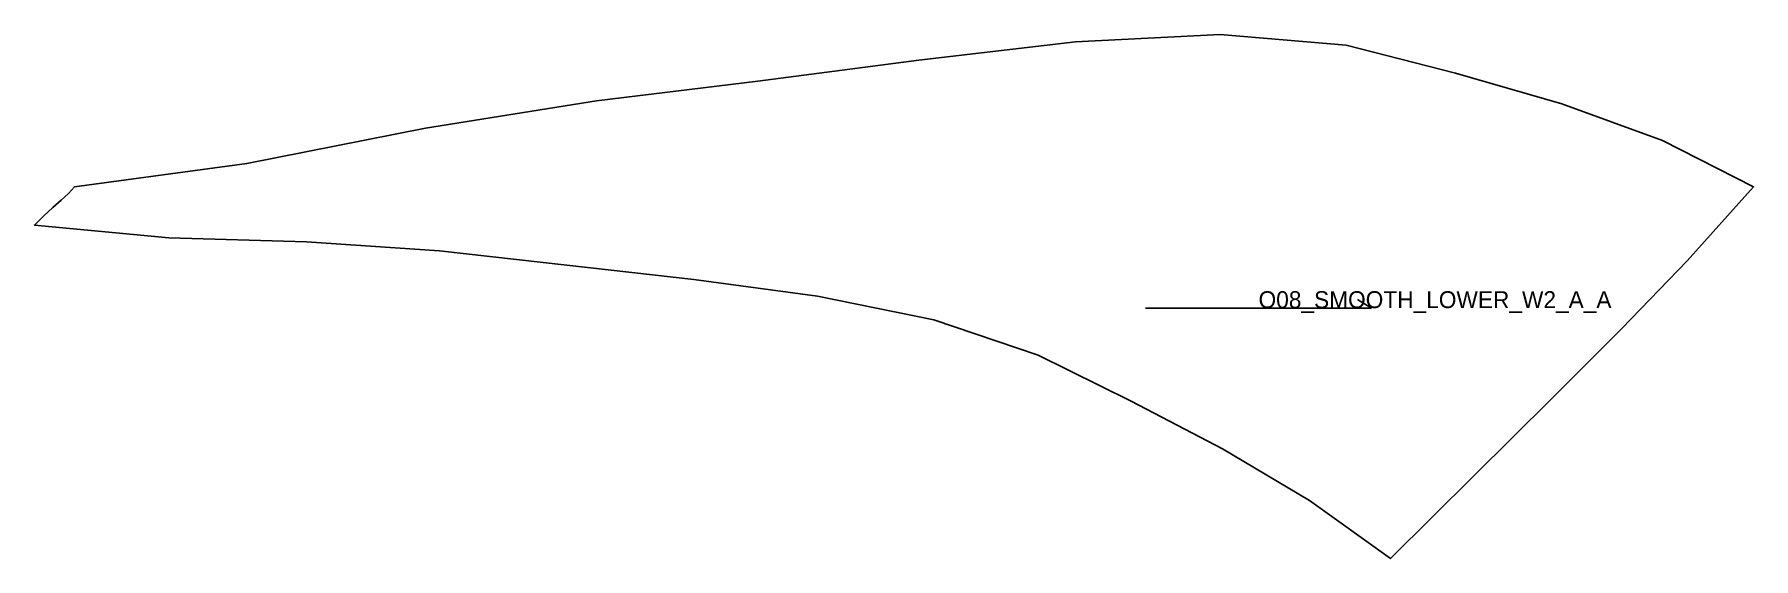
# Model space of a CAD drawing. Header units: millimetres. Extents: x -14 to 594, y -132 to 54.
import ezdxf

# ---------------------------------------------------------------- set-up
doc = ezdxf.new("R2010")
doc.units = ezdxf.units.MM
for name, color, linetype in [('CUT', 1, 'Continuous'), ('GRAIN', 3, 'Continuous'), ('LABEL', 7, 'Continuous'), ('SEW', 5, 'Continuous')]:
    doc.layers.add(name, color=color, linetype=linetype)

msp = doc.modelspace()

# ---------------------------------------------------------------- linework, layer by layer
at = {"layer": 'CUT'}
msp.add_lwpolyline([(0, 0), (60.97, 8.32), (124.24, 20.77), (184.67, 30.5), (241.78, 37.43), (298.74, 44.87), (354.11, 51.33), (405.36, 54.03), (449.93, 50.15), (488.61, 40.34), (526.24, 29.48), (561.79, 16.49), (594.03, 0), (570.54, -26.2), (547.35, -50.09), (522.37, -75.12), (495.06, -102.27), (465.54, -131.66), (436.92, -111.11), (406.09, -92.8), (373.87, -75.85), (340.9, -59.61), (304.08, -47.12), (262.92, -38.74), (219.07, -32.81), (174.17, -27.74), (129.2, -22.6), (82.14, -19.4), (33.38, -18.02), (-14.15, -13.53), (-10.79, -10.25), (-7.63, -7.3), (-4.72, -4.66), (-2.12, -2.3), (0, 0)], close=True, dxfattribs=at)
at = {"layer": 'GRAIN'}
for p, q in [((458.9, -42.93), (453.9, -39.93)), ((378.9, -42.93), (458.9, -42.93))]:
    msp.add_line(p, q, dxfattribs=at)
at = {"layer": 'SEW'}
msp.add_lwpolyline([(0, 0), (60.97, 8.32), (124.24, 20.77), (184.67, 30.5), (241.78, 37.43), (298.74, 44.87), (354.11, 51.33), (405.36, 54.03), (449.93, 50.15), (488.61, 40.34), (526.24, 29.48), (561.79, 16.49), (594.03, 0), (570.54, -26.2), (547.35, -50.09), (522.37, -75.12), (495.06, -102.27), (465.54, -131.66), (436.92, -111.11), (406.09, -92.8), (373.87, -75.85), (340.9, -59.61), (304.08, -47.12), (262.92, -38.74), (219.07, -32.81), (174.17, -27.74), (129.2, -22.6), (82.14, -19.4), (33.38, -18.02), (-14.15, -13.53), (-10.79, -10.25), (-7.63, -7.3), (-4.72, -4.66), (-2.12, -2.3)], close=True, dxfattribs=at)

# ---------------------------------------------------------------- texts
at = {"layer": 'LABEL'}
msp.add_text('O08_SMOOTH_LOWER_W2_A_A', height=6, dxfattribs=at).set_placement((418.9, -42.93))

doc.saveas('drawing.dxf')
